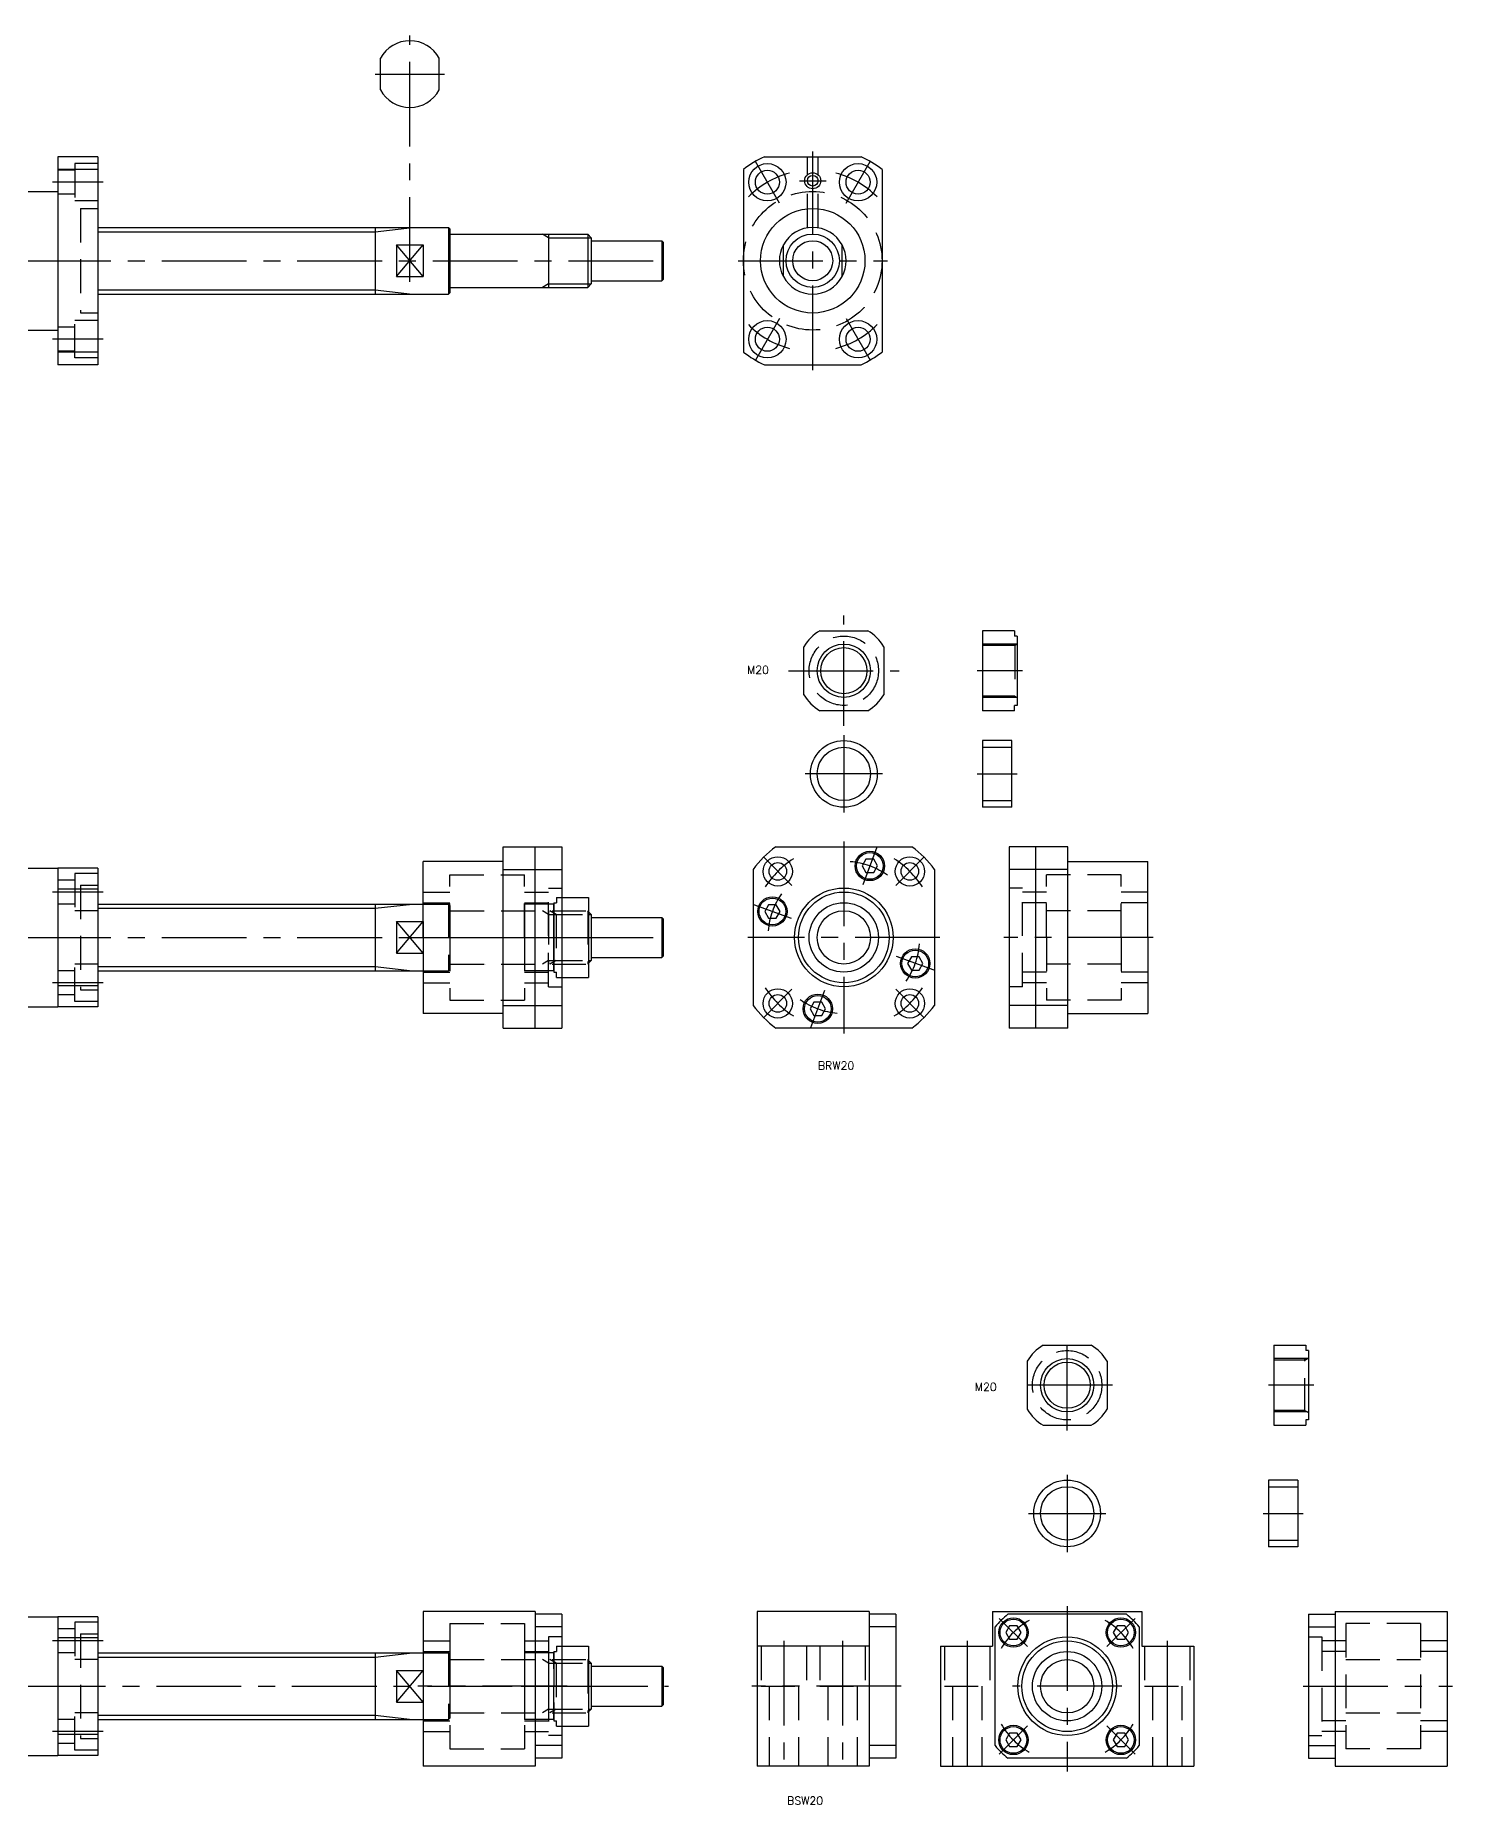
# Model space of a CAD drawing. Extents: x -116 to 895, y -54 to 619.
# Drawn here: x 363 to 895, y -44 to 619 of the extents above; entities that cross this region are included whole.
import ezdxf

# ---------------------------------------------------------------- set-up
doc = ezdxf.new("R2010")
doc.units = 0
doc.linetypes.add('CENTER', pattern=[50.8, 31.75, -6.35, 6.35, -6.35])
doc.linetypes.add('DASHED', pattern=[19.05, 12.7, -6.35])
doc.layers.get('0').update_dxf_attribs({"linetype": 'CONTINUOUS'})
doc.layers.add('CENTER', color=1, linetype='CENTER')
doc.styles.get("Standard").update_dxf_attribs({"font": 'txt.shx', "height": 3, "bigfont": 'bigfont.shx'})

msp = doc.modelspace()

# ---------------------------------------------------------------- linework, layer by layer
at = {"color": 7, "linetype": 'CONTINUOUS'}
for p, q in [((492.65, 598.6), (492.65, 610.47)), ((514.65, 598.6), (514.65, 610.47)), ((371.65, 573.53), (371.65, 495.53)), ((386.65, 573.53), (371.65, 573.53)), ((386.65, 573.53), (386.65, 495.53)), ((636.54, 573.53), (672.76, 573.53)), ((386.65, 568.78), (371.65, 568.78)), ((628.65, 568.78), (628.65, 500.28)), ((680.65, 568.78), (680.65, 500.28)), ((322.15, 560.53), (371.65, 560.53)), ((386.65, 547.03), (518.15, 547.03)), ((490.65, 547.03), (490.65, 522.03)), ((518.15, 547.03), (518.15, 522.03)), ((518.65, 546.53), (518.15, 547.03)), ((518.65, 546.53), (518.65, 522.53)), ((518.85, 544.53), (570.3, 544.53)), ((555.65, 544.53), (555.65, 524.53)), ((571.65, 543.18), (570.3, 544.53)), ((570.3, 544.53), (570.3, 524.53)), ((498.65, 540.47), (508.65, 540.47)), ((498.65, 540.47), (498.65, 528.6)), ((508.65, 540.47), (508.65, 528.6)), ((571.65, 543.18), (571.65, 525.89)), ((571.65, 542.03), (598.15, 542.03)), ((598.15, 542.03), (598.15, 527.03)), ((598.15, 542.03), (598.65, 541.53)), ((598.65, 541.53), (598.65, 527.53)), ((643.65, 528.6), (643.65, 540.47)), ((665.65, 528.6), (665.65, 540.47)), ((498.65, 528.6), (508.65, 528.6)), ((518.85, 524.53), (570.3, 524.53)), ((531.93, 524.53), (531.93, 524.53)), ((571.65, 525.89), (570.3, 524.53)), ((571.65, 527.03), (598.15, 527.03)), ((598.65, 527.53), (598.15, 527.03)), ((386.65, 522.03), (518.15, 522.03)), ((518.15, 522.03), (518.65, 522.53)), ((322.15, 508.53), (371.65, 508.53)), ((386.65, 500.28), (371.65, 500.28)), ((386.65, 495.53), (371.65, 495.53)), ((636.54, 495.53), (672.76, 495.53)), ((657.31, 395.8), (675.33, 395.8)), ((730.32, 395.8), (718.32, 395.8)), ((718.32, 395.8), (718.32, 365.8)), ((730.32, 395.8), (730.32, 393.8)), ((731.32, 393.8), (730.32, 393.8)), ((731.32, 393.8), (731.32, 367.8)), ((651.32, 371.78), (651.32, 389.81)), ((681.32, 389.81), (681.32, 371.78)), ((675.33, 365.8), (657.31, 365.8)), ((666.32, 365.8), (666.32, 365.8)), ((670.83, 365.8), (670.83, 365.8)), ((730.32, 365.8), (718.32, 365.8)), ((730.32, 365.8), (730.32, 367.8)), ((731.32, 367.8), (730.32, 367.8)), ((718.32, 354.58), (718.32, 329.58)), ((729.32, 354.58), (718.32, 354.58)), ((729.32, 329.58), (729.32, 354.58)), ((729.32, 329.58), (718.32, 329.58)), ((538.65, 246.8), (538.65, 314.8)), ((538.65, 314.8), (560.65, 314.8)), ((550.65, 246.8), (550.65, 314.8)), ((560.65, 314.8), (560.65, 246.8)), ((640.82, 314.8), (691.82, 314.8)), ((728.32, 314.8), (728.32, 246.8)), ((750.32, 314.8), (728.32, 314.8)), ((738.32, 246.8), (738.32, 314.8)), ((750.32, 246.8), (750.32, 314.8)), ((322.15, 306.8), (371.65, 306.8)), ((386.65, 306.8), (371.65, 306.8)), ((371.65, 306.8), (371.65, 254.8)), ((386.65, 306.8), (386.65, 254.8)), ((508.65, 280.8), (508.65, 309.3)), ((538.65, 309.3), (508.65, 309.3)), ((538.65, 306.3), (560.65, 306.3)), ((632.32, 306.3), (632.32, 255.3)), ((700.32, 306.3), (700.32, 255.3)), ((750.32, 306.3), (728.32, 306.3)), ((750.32, 309.3), (780.32, 309.3)), ((780.32, 280.8), (780.32, 309.3)), ((386.65, 298.91), (371.65, 298.91)), ((386.65, 293.3), (508.65, 293.3)), ((490.65, 293.3), (490.65, 268.3)), ((546.65, 293.3), (546.65, 268.3)), ((557.65, 293.3), (546.65, 293.3)), ((557.65, 293.8), (557.65, 267.8)), ((557.65, 293.8), (558.65, 293.8)), ((557.65, 268.3), (557.65, 293.3)), ((558.65, 295.8), (570.65, 295.8)), ((558.65, 295.8), (558.65, 293.8)), ((570.65, 295.8), (570.65, 265.8)), ((498.65, 286.73), (508.65, 286.73)), ((498.65, 286.73), (498.65, 274.86)), ((508.65, 286.73), (508.65, 274.86)), ((571.65, 289.44), (570.65, 290.44)), ((571.65, 289.44), (571.65, 272.15)), ((571.65, 288.3), (598.15, 288.3)), ((598.15, 288.3), (598.15, 273.3)), ((598.15, 288.3), (598.65, 287.8)), ((598.65, 287.8), (598.65, 273.8)), ((508.65, 280.8), (508.65, 252.3)), ((780.32, 280.8), (780.32, 252.3)), ((498.65, 274.86), (508.65, 274.86)), ((571.65, 272.15), (570.65, 271.15)), ((571.65, 273.3), (598.15, 273.3)), ((598.65, 273.8), (598.15, 273.3)), ((386.65, 268.3), (508.65, 268.3)), ((531.93, 270.8), (531.93, 270.8)), ((557.65, 268.3), (546.65, 268.3)), ((557.65, 267.8), (558.65, 267.8)), ((558.65, 265.8), (558.65, 267.8)), ((558.65, 265.8), (570.65, 265.8)), ((386.65, 262.69), (371.65, 262.69)), ((322.15, 254.8), (371.65, 254.8)), ((386.65, 254.8), (371.65, 254.8)), ((538.65, 252.3), (508.65, 252.3)), ((538.65, 255.3), (560.65, 255.3)), ((750.32, 255.3), (728.32, 255.3)), ((750.32, 252.3), (780.32, 252.3)), ((538.65, 246.8), (560.65, 246.8)), ((691.82, 246.8), (640.82, 246.8)), ((750.32, 246.8), (728.32, 246.8)), ((741.02, 127.87), (759.04, 127.87)), ((827.52, 127.87), (839.52, 127.87)), ((827.52, 127.87), (827.52, 97.87)), ((839.52, 127.87), (839.52, 125.87)), ((735.03, 121.88), (735.03, 103.85)), ((765.03, 121.88), (765.03, 103.85)), ((840.52, 125.87), (839.52, 125.87)), ((840.52, 125.87), (840.52, 99.87)), ((840.52, 99.87), (839.52, 99.87)), ((839.52, 99.87), (839.52, 97.87)), ((741.02, 97.87), (759.04, 97.87)), ((827.52, 97.87), (839.52, 97.87)), ((836.52, 77.33), (825.52, 77.33)), ((825.52, 77.33), (825.52, 52.33)), ((836.52, 77.33), (836.52, 52.33)), ((836.52, 52.33), (825.52, 52.33)), ((508.65, 28), (508.65, -30)), ((550.65, 28), (508.65, 28)), ((550.65, 28), (550.65, -30)), ((560.65, 27), (550.65, 27)), ((560.65, 27), (560.65, -27)), ((633.79, 28), (633.79, -30)), ((675.79, 28), (633.79, 28)), ((675.79, 28), (675.79, -30)), ((685.79, 27), (675.79, 27)), ((685.79, 27), (685.79, -27)), ((722.03, 28), (778.03, 28)), ((722.03, 28), (722.03, 15)), ((772.3, 27), (727.76, 27)), ((778.03, 28), (778.03, 15)), ((840.52, 27), (840.52, -27)), ((840.52, 27), (850.52, 27)), ((850.52, 28), (850.52, -30)), ((850.52, 28), (892.52, 28)), ((892.52, 28), (892.52, -30)), ((322.15, 26), (371.65, 26)), ((371.65, 26), (371.65, -26)), ((386.65, 26), (371.65, 26)), ((386.65, 26), (386.65, -26)), ((560.65, 22.27), (550.65, 22.27)), ((685.79, 22.27), (675.79, 22.27)), ((723.03, -22.27), (723.03, 22.27)), ((777.03, 22.27), (777.03, -22.27)), ((840.52, 22.27), (850.52, 22.27)), ((386.65, 18.11), (371.65, 18.11)), ((558.65, 15), (570.65, 15)), ((558.65, 15), (558.65, 13)), ((570.65, 15), (570.65, -15)), ((675.79, 15), (633.79, 15)), ((702.53, 15), (722.03, 15)), ((702.53, 15), (702.53, -30)), ((778.03, 15), (797.53, 15)), ((797.53, 15), (797.53, -30)), ((386.65, 12.5), (508.65, 12.5)), ((490.65, 12.5), (490.65, -12.5)), ((546.65, 12.5), (546.65, -12.5)), ((557.65, 12.5), (546.65, 12.5)), ((557.65, 13), (558.65, 13)), ((570.65, 9.65), (570.3, 10)), ((571.65, 8.65), (570.65, 9.65)), ((571.65, 8.65), (571.65, -8.65)), ((571.65, 7.5), (598.15, 7.5)), ((598.15, 7.5), (598.15, -7.5)), ((598.15, 7.5), (598.65, 7)), ((598.65, 7), (598.65, -7)), ((498.65, 5.94), (508.65, 5.94)), ((498.65, 5.94), (498.65, -5.93)), ((508.65, 5.94), (508.65, -5.93)), ((498.65, -5.93), (508.65, -5.93)), ((386.65, -12.5), (508.65, -12.5)), ((531.93, -10), (531.93, -10)), ((557.65, -12.5), (546.65, -12.5)), ((557.65, -13), (558.65, -13)), ((558.65, -15), (558.65, -13)), ((570.65, -9.65), (570.3, -10)), ((571.65, -8.65), (570.65, -9.65)), ((571.65, -7.5), (598.15, -7.5)), ((598.65, -7), (598.15, -7.5)), ((386.65, -18.11), (371.65, -18.11)), ((558.65, -15), (570.65, -15)), ((322.15, -26), (371.65, -26)), ((386.65, -26), (371.65, -26)), ((560.65, -22.27), (550.65, -22.27)), ((685.79, -22.27), (675.79, -22.27)), ((840.52, -22.27), (850.52, -22.27)), ((550.65, -30), (508.65, -30)), ((560.65, -27), (550.65, -27)), ((675.79, -30), (633.79, -30)), ((685.79, -27), (675.79, -27)), ((702.53, -30), (797.53, -30)), ((772.3, -27), (727.76, -27)), ((840.52, -27), (850.52, -27)), ((850.52, -30), (892.52, -30))]:
    msp.add_line(p, q, dxfattribs=at)
at = {"color": 3, "linetype": 'DASHED'}
for p, q in [((378.05, 570.98), (378.05, 556.98)), ((386.65, 570.98), (378.05, 570.98)), ((652.65, 566.77), (652.65, 573.53)), ((656.65, 566.77), (656.65, 573.53)), ((378.05, 568.48), (371.65, 568.48)), ((378.05, 559.48), (371.65, 559.48)), ((652.65, 546.87), (652.65, 562.3)), ((656.65, 546.87), (656.65, 562.3)), ((386.65, 556.98), (378.05, 556.98)), ((380.15, 554.13), (380.15, 514.94)), ((380.15, 554.13), (386.65, 554.13)), ((378.05, 498.09), (378.05, 512.09)), ((386.65, 512.09), (378.05, 512.09)), ((380.15, 514.94), (386.65, 514.94)), ((378.05, 509.59), (371.65, 509.59)), ((378.05, 500.59), (371.65, 500.59)), ((386.65, 498.09), (378.05, 498.09)), ((731.32, 390.8), (718.32, 390.8)), ((730.45, 390.3), (718.32, 390.3)), ((730.45, 390.3), (731.32, 390.8)), ((730.45, 390.3), (730.45, 371.3)), ((730.45, 371.3), (718.32, 371.3)), ((731.32, 370.8), (718.32, 370.8)), ((730.45, 371.3), (731.32, 370.8)), ((718.32, 352.08), (729.32, 352.08)), ((718.32, 332.08), (729.32, 332.08)), ((378.05, 302.3), (371.65, 302.3)), ((386.65, 304.8), (378.05, 304.8)), ((378.05, 304.8), (378.05, 290.8)), ((380.15, 300.39), (386.65, 300.39)), ((380.15, 300.39), (380.15, 261.2)), ((518.65, 304.3), (546.65, 304.3)), ((518.65, 280.8), (518.65, 304.3)), ((546.65, 280.8), (546.65, 304.3)), ((555.65, 262.3), (555.65, 299.3)), ((555.65, 299.3), (560.65, 299.3)), ((733.32, 299.3), (728.32, 299.3)), ((733.32, 262.3), (733.32, 299.3)), ((770.32, 304.3), (742.32, 304.3)), ((742.32, 280.8), (742.32, 304.3)), ((770.32, 280.8), (770.32, 304.3)), ((378.05, 293.3), (371.65, 293.3)), ((508.65, 297.8), (518.65, 297.8)), ((508.65, 293.8), (518.65, 293.8)), ((508.65, 293.3), (518.15, 293.3)), ((518.15, 293.3), (518.15, 268.3)), ((518.65, 292.8), (518.15, 293.3)), ((518.65, 292.8), (518.65, 268.8)), ((518.65, 292.8), (518.65, 268.8)), ((546.65, 297.8), (555.65, 297.8)), ((546.65, 293.8), (555.65, 293.8)), ((742.32, 297.8), (733.32, 297.8)), ((742.32, 293.8), (733.32, 293.8)), ((780.32, 297.8), (770.32, 297.8)), ((780.32, 293.8), (770.32, 293.8)), ((386.65, 290.8), (378.05, 290.8)), ((518.85, 290.8), (570.3, 290.8)), ((555.65, 289.44), (553.31, 290.8)), ((555.65, 290.8), (555.65, 270.8)), ((555.65, 289.44), (570.65, 289.44)), ((558.52, 289.44), (556.17, 290.8)), ((558.52, 289.44), (558.52, 272.15)), ((570.3, 290.8), (570.3, 270.8)), ((570.65, 290.44), (570.3, 290.8)), ((770.32, 290.8), (742.32, 290.8)), ((518.65, 280.8), (518.65, 257.3)), ((546.65, 280.8), (546.65, 257.3)), ((742.32, 280.8), (742.32, 257.3)), ((770.32, 280.8), (770.32, 257.3)), ((555.65, 272.15), (553.31, 270.8)), ((555.65, 272.15), (570.65, 272.15)), ((558.52, 272.15), (556.17, 270.8)), ((378.05, 268.3), (371.65, 268.3)), ((386.65, 270.8), (378.05, 270.8)), ((378.05, 256.8), (378.05, 270.8)), ((508.65, 268.3), (518.15, 268.3)), ((508.65, 267.8), (518.65, 267.8)), ((518.15, 268.3), (518.65, 268.8)), ((518.85, 270.8), (570.3, 270.8)), ((546.65, 267.8), (555.65, 267.8)), ((570.65, 271.15), (570.3, 270.8)), ((742.32, 267.8), (733.32, 267.8)), ((770.32, 270.8), (742.32, 270.8)), ((780.32, 267.8), (770.32, 267.8)), ((378.05, 259.3), (371.65, 259.3)), ((380.15, 261.2), (386.65, 261.2)), ((508.65, 263.8), (518.65, 263.8)), ((546.65, 263.8), (555.65, 263.8)), ((555.65, 262.3), (560.65, 262.3)), ((733.32, 262.3), (728.32, 262.3)), ((742.32, 263.8), (733.32, 263.8)), ((780.32, 263.8), (770.32, 263.8)), ((386.65, 256.8), (378.05, 256.8)), ((518.65, 257.3), (546.65, 257.3)), ((770.32, 257.3), (742.32, 257.3)), ((840.07, 122.87), (827.52, 122.87)), ((839.12, 122.32), (827.52, 122.32)), ((839.12, 122.32), (840.52, 123.13)), ((839.12, 102.87), (839.12, 122.87)), ((839.12, 103.42), (827.52, 103.42)), ((840.07, 102.87), (827.52, 102.87)), ((839.12, 103.42), (840.52, 102.61)), ((825.52, 74.83), (836.52, 74.83)), ((825.52, 54.83), (836.52, 54.83)), ((378.05, 21.5), (371.65, 21.5)), ((386.65, 24), (378.05, 24)), ((378.05, 24), (378.05, 10)), ((518.65, 23.5), (546.65, 23.5)), ((518.65, 23.5), (518.65, -23.5)), ((546.65, 23.5), (546.65, -23.5)), ((882.52, 23.5), (854.52, 23.5)), ((854.52, 23.5), (854.52, -23.5)), ((882.52, 23.5), (882.52, -23.5)), ((380.15, 19.6), (386.65, 19.6)), ((380.15, 19.6), (380.15, -19.6)), ((508.65, 17), (518.65, 17)), ((546.65, 17), (555.65, 17)), ((555.65, 18.5), (555.65, -18.5)), ((560.65, 18.5), (555.65, 18.5)), ((635.29, 15), (635.29, 0)), ((652.29, 15), (652.29, 0)), ((657.29, 15), (657.29, 0)), ((674.29, 15), (674.29, 0)), ((704.03, 15), (704.03, 0)), ((721.03, 15), (721.03, 0)), ((779.03, 15), (779.03, 0)), ((796.03, 15), (796.03, 0)), ((840.52, 18.5), (845.52, 18.5)), ((845.52, 18.5), (845.52, -18.5)), ((854.52, 17), (845.52, 17)), ((892.52, 17), (882.52, 17)), ((378.05, 12.5), (371.65, 12.5)), ((386.65, 10), (378.05, 10)), ((508.65, 13), (518.65, 13)), ((508.65, 12.5), (518.15, 12.5)), ((518.15, 12.5), (518.15, -12.5)), ((518.65, 12), (518.15, 12.5)), ((518.65, 12), (518.65, -12)), ((518.65, 12), (518.65, -12)), ((518.85, 10), (570.3, 10)), ((546.65, 13), (555.65, 13)), ((555.65, 8.65), (553.31, 10)), ((555.65, 10), (555.65, -10)), ((555.65, 10), (555.65, -10)), ((555.65, 10), (555.65, -10)), ((555.65, 8.65), (570.65, 8.65)), ((558.52, 8.65), (556.17, 10)), ((557.65, 13), (557.65, -13)), ((557.65, -12.5), (557.65, 12.5)), ((558.52, 8.65), (558.52, -8.65)), ((570.3, 10), (570.3, -10)), ((854.52, 13), (845.52, 13)), ((854.52, 10), (882.52, 10)), ((892.52, 13), (882.52, 13)), ((635.29, 0), (652.29, 0)), ((638.29, 0), (638.29, -30)), ((649.29, 0), (649.29, -30)), ((657.29, 0), (674.29, 0)), ((660.29, 0), (660.29, -30)), ((671.29, 0), (671.29, -30)), ((704.03, 0), (721.03, 0)), ((707.03, 0), (707.03, -30)), ((718.03, 0), (718.03, -30)), ((779.03, 0), (796.03, 0)), ((782.03, 0), (782.03, -30)), ((793.03, 0), (793.03, -30)), ((378.05, -12.5), (371.65, -12.5)), ((386.65, -10), (378.05, -10)), ((378.05, -24), (378.05, -10)), ((508.65, -12.5), (518.15, -12.5)), ((508.65, -13), (518.65, -13)), ((518.15, -12.5), (518.65, -12)), ((518.85, -10), (570.3, -10)), ((546.65, -13), (555.65, -13)), ((555.65, -8.65), (553.31, -10)), ((555.65, -8.65), (570.65, -8.65)), ((558.52, -8.65), (556.17, -10)), ((854.52, -13), (845.52, -13)), ((854.52, -10), (882.52, -10)), ((892.52, -13), (882.52, -13)), ((380.15, -19.6), (386.65, -19.6)), ((508.65, -17), (518.65, -17)), ((546.65, -17), (555.65, -17)), ((560.65, -18.5), (555.65, -18.5)), ((840.52, -18.5), (845.52, -18.5)), ((854.52, -17), (845.52, -17)), ((892.52, -17), (882.52, -17)), ((378.05, -21.5), (371.65, -21.5)), ((386.65, -24), (378.05, -24)), ((518.65, -23.5), (546.65, -23.5)), ((882.52, -23.5), (854.52, -23.5))]:
    msp.add_line(p, q, dxfattribs=at)
at = {"color": 3, "linetype": 'CONTINUOUS'}
for p, q in [((386.65, 545.43), (490.65, 545.43)), ((490.65, 545.43), (504.65, 547.03)), ((555.65, 543.18), (553.31, 544.53)), ((508.65, 528.6), (498.65, 540.47)), ((498.65, 528.6), (508.65, 540.47)), ((555.65, 543.18), (571.65, 543.18)), ((555.65, 525.89), (553.31, 524.53)), ((555.65, 525.89), (571.65, 525.89)), ((386.65, 523.63), (490.65, 523.63)), ((490.65, 523.63), (504.65, 522.03)), ((490.65, 291.7), (504.65, 293.3)), ((386.65, 291.7), (490.65, 291.7)), ((508.65, 274.86), (498.65, 286.73)), ((498.65, 274.86), (508.65, 286.73)), ((570.65, 289.44), (571.65, 289.44)), ((570.65, 272.15), (571.65, 272.15)), ((386.65, 269.9), (490.65, 269.9)), ((490.65, 269.9), (504.65, 268.3)), ((386.65, 10.9), (490.65, 10.9)), ((490.65, 10.9), (504.65, 12.5)), ((570.65, 8.65), (571.65, 8.65)), ((508.65, -5.93), (498.65, 5.94)), ((498.65, -5.93), (508.65, 5.94)), ((386.65, -10.9), (490.65, -10.9)), ((490.65, -10.9), (504.65, -12.5)), ((570.65, -8.65), (571.65, -8.65))]:
    msp.add_line(p, q, dxfattribs=at)
at = {"color": 7, "linetype": 'CONTINUOUS'}
for points in [[(674.62, 310.08), (673.18, 307.58), (674.62, 305.08), (677.51, 305.08), (678.95, 307.58), (677.51, 310.08)], [(638.1, 293.04), (636.65, 290.54), (638.1, 288.04), (640.98, 288.04), (642.43, 290.54), (640.98, 293.04)], [(691.66, 273.55), (690.21, 271.05), (691.66, 268.55), (694.54, 268.55), (695.99, 271.05), (694.54, 273.55)], [(655.13, 256.52), (653.69, 254.02), (655.13, 251.52), (658.02, 251.52), (659.46, 254.02), (658.02, 256.52)], [(728.43, 22.65), (726.99, 20.15), (728.43, 17.65), (731.32, 17.65), (732.76, 20.15), (731.32, 22.65)], [(768.74, 22.65), (767.3, 20.15), (768.74, 17.65), (771.63, 17.65), (773.07, 20.15), (771.63, 22.65)], [(728.43, -17.65), (726.99, -20.15), (728.43, -22.65), (731.32, -22.65), (732.76, -20.15), (731.32, -17.65)], [(768.74, -17.65), (767.3, -20.15), (768.74, -22.65), (771.63, -22.65), (773.07, -20.15), (771.63, -17.65)]]:
    msp.add_lwpolyline(points, close=True, dxfattribs=at)
for centre, radius in [((637.65, 563.98), 7), ((671.65, 563.98), 7), ((637.65, 563.98), 4.5), ((654.65, 564.53), 2), ((671.65, 563.98), 4.5), ((654.65, 534.53), 19.6), ((654.65, 534.53), 10), ((654.65, 534.53), 7.5), ((637.65, 505.09), 7), ((671.65, 505.09), 7), ((637.65, 505.09), 4.5), ((671.65, 505.09), 4.5), ((666.32, 380.8), 8.65), ((666.32, 342.08), 12.5), ((666.32, 342.08), 10), ((676.07, 307.58), 5.5), ((676.07, 307.58), 5), ((641.57, 305.55), 5.5), ((641.57, 305.55), 3.3), ((691.07, 305.55), 5.5), ((691.07, 305.55), 3.3), ((666.32, 280.8), 18.5), ((639.54, 290.54), 5.5), ((639.54, 290.54), 5), ((666.32, 280.8), 17), ((666.32, 280.8), 13), ((666.32, 280.8), 10), ((693.1, 271.05), 5.5), ((693.1, 271.05), 5), ((641.57, 256.05), 5.5), ((641.57, 256.05), 3.3), ((656.57, 254.02), 5.5), ((656.57, 254.02), 5), ((691.07, 256.05), 5.5), ((691.07, 256.05), 3.3), ((750.03, 112.87), 8.65), ((750.03, 64.83), 12.5), ((750.03, 64.83), 10), ((729.88, 20.15), 5.5), ((729.88, 20.15), 5), ((770.18, 20.15), 5.5), ((770.18, 20.15), 5), ((750.03, 0), 18.5), ((750.03, 0), 17), ((750.03, 0), 13), ((750.03, 0), 10), ((729.88, -20.15), 5.5), ((729.88, -20.15), 5), ((770.18, -20.15), 5.5), ((770.18, -20.15), 5)]:
    msp.add_circle(centre, radius, dxfattribs=at)
at = {"color": 3, "linetype": 'CONTINUOUS'}
for centre, radius in [((654.65, 564.53), 3), ((666.32, 380.8), 10), ((750.03, 112.87), 10)]:
    msp.add_circle(centre, radius, dxfattribs=at)
at = {"color": 3, "linetype": 'DASHED'}
for centre, radius in [((654.65, 534.53), 26), ((666.32, 380.8), 13), ((750.03, 112.87), 13)]:
    msp.add_circle(centre, radius, dxfattribs=at)
at = {"color": 7, "linetype": 'CONTINUOUS'}
for centre, radius, start, end in [((503.65, 604.53), 12.5, 28.35764, 151.64236), ((503.65, 604.53), 12.5, 208.35764, 331.64236), ((654.65, 534.53), 43, 114.90915, 127.20374), ((654.65, 534.53), 43, 52.79626, 65.09085), ((518.85, 544.73), 0.2, 180, 270), ((654.65, 534.53), 12.5, 28.35764, 151.64236), ((654.65, 534.53), 12.5, 151.64236, 208.35764), ((654.65, 534.53), 12.5, 331.64236, 28.35764), ((518.85, 524.33), 0.2, 90, 180), ((654.65, 534.53), 12.5, 208.35764, 331.64236), ((654.65, 534.53), 43, 232.79626, 245.09085), ((654.65, 534.53), 43, 294.90915, 307.20374), ((666.32, 380.8), 17.5, 121.00272, 148.99728), ((666.32, 380.8), 17.5, 31.00272, 58.99728), ((666.32, 380.8), 17.5, 211.00272, 238.99728), ((666.32, 380.8), 17.5, 301.00272, 328.99728), ((666.32, 280.8), 42.5, 126.8699, 143.1301), ((666.32, 280.8), 42.5, 36.8699, 53.1301), ((666.32, 280.8), 42.5, 216.8699, 233.1301), ((666.32, 280.8), 42.5, 306.8699, 323.1301), ((750.03, 112.87), 17.5, 121.00272, 148.99728), ((750.03, 112.87), 17.5, 31.00272, 58.99728), ((750.03, 112.87), 17.5, 211.00272, 238.99728), ((750.03, 112.87), 17.5, 301.00272, 328.99728), ((750.03, 0), 35, 129.51765, 140.48235), ((750.03, 0), 35, 39.51765, 50.48235), ((750.03, 0), 35, 219.51765, 230.48235), ((750.03, 0), 35, 309.51765, 320.48235)]:
    msp.add_arc(centre, radius, start, end, dxfattribs=at)
at = {"color": 3, "linetype": 'DASHED'}
for centre, start, end in [((518.85, 291), 180, 270), ((518.85, 270.6), 90, 180), ((518.85, 10.2), 180, 270), ((518.85, -10.2), 90, 180)]:
    msp.add_arc(centre, 0.2, start, end, dxfattribs=at)
at = {"layer": 'CENTER', "color": 1, "linetype": 'CENTER'}
for p, q in [((503.65, 526.6), (503.65, 619.03)), ((490.65, 604.53), (516.65, 604.53)), ((642.15, 556.18), (633.15, 571.77)), ((654.65, 493.53), (654.65, 575.53)), ((667.15, 556.18), (676.15, 571.77)), ((388.65, 563.98), (369.65, 563.98)), ((649.65, 564.53), (659.65, 564.53)), ((156.65, 534.53), (600.65, 534.53)), ((626.65, 534.53), (682.65, 534.53)), ((642.15, 512.88), (633.15, 497.29)), ((667.15, 512.88), (676.15, 497.29)), ((388.65, 505.09), (369.65, 505.09)), ((666.32, 360.08), (666.32, 401.52)), ((645.6, 380.8), (687.04, 380.8)), ((733.32, 380.8), (716.32, 380.8)), ((666.32, 356.58), (666.32, 327.58)), ((680.82, 342.08), (651.82, 342.08)), ((716.32, 342.08), (731.32, 342.08)), ((666.32, 316.8), (666.32, 244.8)), ((678.63, 314.63), (673.5, 300.53)), ((636.27, 310.85), (646.87, 300.24)), ((696.37, 310.85), (685.77, 300.24)), ((388.65, 297.8), (369.65, 297.8)), ((632.49, 293.11), (646.59, 287.98)), ((156.65, 280.8), (600.65, 280.8)), ((505.65, 280.8), (564.86, 280.8)), ((545.4, 280.8), (558.9, 280.8)), ((556.65, 280.8), (571.65, 280.8)), ((702.32, 280.8), (630.32, 280.8)), ((782.32, 280.8), (726.32, 280.8)), ((700.15, 268.48), (686.05, 273.61)), ((388.65, 263.8), (369.65, 263.8)), ((636.27, 250.74), (646.87, 261.35)), ((654.01, 246.97), (659.14, 261.06)), ((696.37, 250.74), (685.77, 261.35)), ((750.03, 95.87), (750.03, 129.87)), ((767.03, 112.87), (733.03, 112.87)), ((842.52, 112.87), (825.52, 112.87)), ((750.03, 79.33), (750.03, 50.33)), ((735.53, 64.83), (764.53, 64.83)), ((823.52, 64.83), (838.52, 64.83)), ((750.03, 30), (750.03, -32)), ((724.57, 25.46), (735.18, 14.85)), ((775.49, 25.46), (764.88, 14.85)), ((388.65, 17), (369.65, 17)), ((643.79, 17), (643.79, -32)), ((665.79, 17), (665.79, -32)), ((712.53, 17), (712.53, -32)), ((787.53, 17), (787.53, -32)), ((154.65, 0), (600.65, 0)), ((562.65, 0), (506.65, 0)), ((556.65, 0), (571.65, 0)), ((687.79, 0), (631.79, 0)), ((770.53, 0), (729.53, 0)), ((838.52, 0), (894.52, 0)), ((545.4, 0), (558.9, 0)), ((712.53, -5), (712.53, -30)), ((787.53, -5), (787.53, -30)), ((388.65, -17), (369.65, -17)), ((735.18, -14.85), (724.57, -25.46)), ((764.88, -14.85), (775.49, -25.46))]:
    msp.add_line(p, q, dxfattribs=at)
for centre, radius, start, end in [((654.65, 534.53), 34, 104.81254, 135.18746), ((654.65, 534.53), 34, 44.81254, 75.18746), ((654.65, 534.53), 34, 224.81254, 255.18746), ((654.65, 534.53), 34, 284.81254, 315.18746), ((666.32, 280.8), 35, 122.71304, 147.28696), ((666.32, 280.8), 28.5, 54.90493, 85.09507), ((666.32, 280.8), 35, 32.71304, 57.28696), ((666.32, 280.8), 28.5, 144.90493, 175.09507), ((666.32, 280.8), 28.5, 324.90493, 355.09507), ((666.32, 280.8), 35, 212.71304, 237.28696), ((666.32, 280.8), 35, 302.71304, 327.28696), ((666.32, 280.8), 28.5, 234.90493, 265.09507), ((750.03, 0), 28.5, 119.90493, 150.09507), ((750.03, 0), 28.5, 29.90493, 60.09507), ((750.03, 0), 28.5, 209.90493, 240.09507), ((750.03, 0), 28.5, 299.90493, 330.09507)]:
    msp.add_arc(centre, radius, start, end, dxfattribs=at)

# ---------------------------------------------------------------- texts
at = {"color": 7, "linetype": 'CONTINUOUS'}
for s, p in [('M20', (630.03, 379.6)), ('BRW20', (656.61, 231.23)), ('M20', (715.4, 110.74)), ('BSW20', (645.06, -44.39))]:
    msp.add_text(s, height=3, dxfattribs=at).set_placement(p)

doc.saveas('drawing.dxf')
